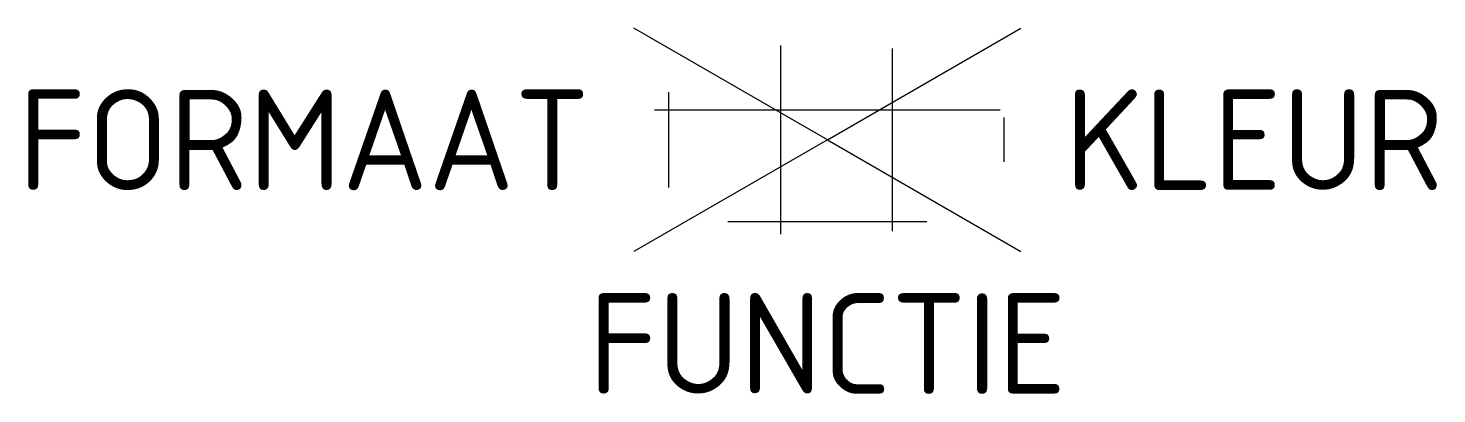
# Model space of a CAD drawing. Extents: x -14.3 to 10.9, y -4.5 to 2.
import ezdxf
from ezdxf.enums import TextEntityAlignment as Align

# ---------------------------------------------------------------- set-up
doc = ezdxf.new("R2010")
doc.units = 0
doc.styles.add('NLCS-ISO', font='NLCS-ISO.ttf')

msp = doc.modelspace()

# ---------------------------------------------------------------- linework, layer by layer
for p, q in [((0, 0), (-3.464, 2)), ((0, 0), (3.464, 2)), ((-0.835, -1.691), (-0.835, 1.691)), ((1.165, -1.634), (1.165, 1.634)), ((-2.835, -0.856), (-2.835, 0.856)), ((-3.094, 0.536), (3.094, 0.536)), ((3.165, -0.397), (3.165, 0.397)), ((0, 0), (-3.464, -2)), ((0, 0), (3.464, -2)), ((-1.779, -1.464), (1.779, -1.464))]:
    msp.add_line(p, q)

# ---------------------------------------------------------------- texts
at = {"style": 'NLCS-ISO'}
msp.add_attdef('FORMAAT', text='40x40', height=1.8, dxfattribs=at).set_placement((-4.25, 0), align=Align.MIDDLE_RIGHT)
msp.add_attdef('KLEUR', text='G', height=1.8, dxfattribs=at).set_placement((4.25, 0), align=Align.MIDDLE_LEFT)
at = {"style": 'NLCS-ISO', "flags": 1}
msp.add_attdef('FUNCTIE', text='', height=1.8, dxfattribs=at).set_placement((0, -2.75), align=Align.TOP_CENTER)

doc.saveas('drawing.dxf')
